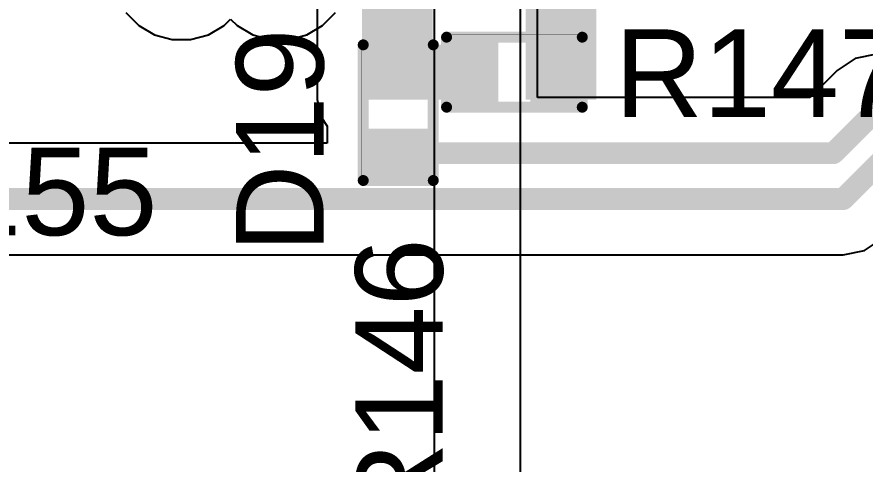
# Model space of a CAD drawing. Header units: inches. Extents: x -3 to 5437, y -3 to 5435.
# Drawn here: x 83.09 to 92.94, y 78.9 to 84.09 of the extents above; entities that cross this region are included whole.
import ezdxf

# ---------------------------------------------------------------- set-up
doc = ezdxf.new("R2010")
doc.units = ezdxf.units.IN
for name, color, linetype in [('PWR', 76, 'Continuous'), ('Top Layer', 1, 'Continuous'), ('Top Overlay', 2, 'Continuous'), ('Top Paste', 8, 'Continuous'), ('Top Solder', 216, 'Continuous')]:
    doc.layers.add(name, color=color, linetype=linetype)
doc.styles.add('Arial', font='', dxfattribs={"height": 0.2})
doc.styles.get('Arial').set_extended_font_data('Arial')

# ---------------------------------------------------------------- blocks, each defined once
blk = doc.blocks.new('R___0402_173')
at = {"layer": 'Top Layer'}
for points in [[(-0.6985, -0.3175), (-0.6985, 0.3175), (-0.2413, 0.3175), (-0.2413, -0.3175)], [(0.2413, -0.3175), (0.2413, 0.3175), (0.6985, 0.3175), (0.6985, -0.3175)]]:
    blk.add_hatch(color=1, dxfattribs=at).paths.add_polyline_path(points)
at = {"layer": 'Top Paste'}
for points in [[(-0.6985, -0.3175), (-0.6985, 0.3175), (-0.2413, 0.3175), (-0.2413, -0.3175)], [(0.2413, -0.3175), (0.2413, 0.3175), (0.6985, 0.3175), (0.6985, -0.3175)]]:
    blk.add_hatch(color=8, dxfattribs=at).paths.add_polyline_path(points)
at = {"layer": 'Top Solder'}
for points in [[(-0.7535, -0.3725), (-0.7535, 0.3725), (-0.1863, 0.3725), (-0.1863, -0.3725)], [(0.1863, -0.3725), (0.1863, 0.3725), (0.7535, 0.3725), (0.7535, -0.3725)]]:
    blk.add_hatch(color=216, dxfattribs=at).paths.add_polyline_path(points)
at = {"layer": 'Top Overlay'}
for points in [[(-0.7874, 0.4064, 0.127, 0.127, 0), (-0.7874, -0.4064, 0.127, 0.127, 0)], [(0.7874, 0.4064, 0.127, 0.127, 0), (-0.7874, 0.4064, 0.127, 0.127, 0)], [(0.7874, 0.4064, 0.127, 0.127, 0), (0.7874, -0.4064, 0.127, 0.127, 0)], [(0.7874, -0.4064, 0.127, 0.127, 0), (-0.7874, -0.4064, 0.127, 0.127, 0)], [(0.8128, -0.4318, 0.00323, 0.00323, 0), (-0.8128, -0.4318, 0.00323, 0.00323, 0)]]:
    blk.add_lwpolyline(points, format="xyseb", dxfattribs=at)
for points in [[(-0.8191, 0.4064, 0.0635, 0.0635, 1), (-0.7556, 0.4064, 0.0635, 0.0635, 1)], [(-0.8191, 0.4064, 0.0635, 0.0635, 1), (-0.7556, 0.4064, 0.0635, 0.0635, 1)], [(0.7556, 0.4064, 0.0635, 0.0635, 1), (0.8191, 0.4064, 0.0635, 0.0635, 1)], [(0.7556, 0.4064, 0.0635, 0.0635, 1), (0.8191, 0.4064, 0.0635, 0.0635, 1)], [(-0.8191, -0.4064, 0.0635, 0.0635, 1), (-0.7556, -0.4064, 0.0635, 0.0635, 1)], [(-0.8191, -0.4064, 0.0635, 0.0635, 1), (-0.7556, -0.4064, 0.0635, 0.0635, 1)], [(0.7556, -0.4064, 0.0635, 0.0635, 1), (0.8191, -0.4064, 0.0635, 0.0635, 1)], [(0.7556, -0.4064, 0.0635, 0.0635, 1), (0.8191, -0.4064, 0.0635, 0.0635, 1)], [(-0.8136, -0.4318, 0.00161, 0.00161, 1), (-0.812, -0.4318, 0.00161, 0.00161, 1)], [(0.812, -0.4318, 0.00161, 0.00161, 1), (0.8136, -0.4318, 0.00161, 0.00161, 1)]]:
    blk.add_lwpolyline(points, format="xyseb", close=True, dxfattribs=at)
blk = doc.blocks.new('R___0402_174')
at = {"layer": 'Top Layer'}
for points in [[(-0.6985, -0.3175), (-0.6985, 0.3175), (-0.2413, 0.3175), (-0.2413, -0.3175)], [(0.2413, -0.3175), (0.2413, 0.3175), (0.6985, 0.3175), (0.6985, -0.3175)]]:
    blk.add_hatch(color=1, dxfattribs=at).paths.add_polyline_path(points)
at = {"layer": 'Top Paste'}
for points in [[(-0.6985, -0.3175), (-0.6985, 0.3175), (-0.2413, 0.3175), (-0.2413, -0.3175)], [(0.2413, -0.3175), (0.2413, 0.3175), (0.6985, 0.3175), (0.6985, -0.3175)]]:
    blk.add_hatch(color=8, dxfattribs=at).paths.add_polyline_path(points)
at = {"layer": 'Top Solder'}
for points in [[(-0.7535, -0.3725), (-0.7535, 0.3725), (-0.1863, 0.3725), (-0.1863, -0.3725)], [(0.1863, -0.3725), (0.1863, 0.3725), (0.7535, 0.3725), (0.7535, -0.3725)]]:
    blk.add_hatch(color=216, dxfattribs=at).paths.add_polyline_path(points)
at = {"layer": 'Top Overlay'}
for points in [[(0.7874, 0.4064, 0.127, 0.127, 0), (-0.7874, 0.4064, 0.127, 0.127, 0)], [(-0.7874, -0.4064, 0.127, 0.127, 0), (-0.7874, 0.4064, 0.127, 0.127, 0)], [(0.7874, -0.4064, 0.127, 0.127, 0), (0.7874, 0.4064, 0.127, 0.127, 0)], [(0.7874, -0.4064, 0.127, 0.127, 0), (-0.7874, -0.4064, 0.127, 0.127, 0)], [(0.8128, -0.4318, 0.00323, 0.00323, 0), (-0.8128, -0.4318, 0.00323, 0.00323, 0)]]:
    blk.add_lwpolyline(points, format="xyseb", dxfattribs=at)
for points in [[(-0.8191, 0.4064, 0.0635, 0.0635, 1), (-0.7556, 0.4064, 0.0635, 0.0635, 1)], [(-0.8191, 0.4064, 0.0635, 0.0635, 1), (-0.7556, 0.4064, 0.0635, 0.0635, 1)], [(0.7556, 0.4064, 0.0635, 0.0635, 1), (0.8191, 0.4064, 0.0635, 0.0635, 1)], [(0.7556, 0.4064, 0.0635, 0.0635, 1), (0.8191, 0.4064, 0.0635, 0.0635, 1)], [(-0.8191, -0.4064, 0.0635, 0.0635, 1), (-0.7556, -0.4064, 0.0635, 0.0635, 1)], [(-0.8191, -0.4064, 0.0635, 0.0635, 1), (-0.7556, -0.4064, 0.0635, 0.0635, 1)], [(0.7556, -0.4064, 0.0635, 0.0635, 1), (0.8191, -0.4064, 0.0635, 0.0635, 1)], [(0.7556, -0.4064, 0.0635, 0.0635, 1), (0.8191, -0.4064, 0.0635, 0.0635, 1)], [(-0.8136, -0.4318, 0.00161, 0.00161, 1), (-0.812, -0.4318, 0.00161, 0.00161, 1)], [(0.812, -0.4318, 0.00161, 0.00161, 1), (0.8136, -0.4318, 0.00161, 0.00161, 1)]]:
    blk.add_lwpolyline(points, format="xyseb", close=True, dxfattribs=at)

msp = doc.modelspace()

# ---------------------------------------------------------------- hatches: boundary and pattern name
at = {"layer": 'Top Layer'}
for points in [[(87.098, 83.224), (87.918, 83.224), (87.918, 85.1408), (87.098, 85.1408)], [(88.998, 83.1351), (89.818, 83.1351), (89.818, 85.1408), (88.998, 85.1408)], [(87.098, 83.1351), (88.6118, 83.1351), (88.6118, 83.7701), (87.098, 83.7701)]]:
    msp.add_hatch(color=1, dxfattribs=at).paths.add_polyline_path(points)

# ---------------------------------------------------------------- linework, layer by layer
at = {"layer": 'PWR'}
for p, q in [((87.9348, 92.295), (87.9348, 74.1959)), ((88.9368, 74.1271), (88.9368, 85.7183)), ((84.357, 84.1435), (84.5075, 83.993)), ((85.4997, 83.993), (85.5744, 84.0677)), ((85.5744, 84.0677), (85.6491, 83.993)), ((86.6413, 83.993), (86.7917, 84.1435)), ((84.5075, 83.993), (84.6917, 83.8867)), ((85.3155, 83.8867), (85.4997, 83.993)), ((85.6491, 83.993), (85.8333, 83.8867)), ((86.4571, 83.8867), (86.6413, 83.993)), ((84.6917, 83.8867), (84.8972, 83.8316)), ((85.11, 83.8316), (85.3155, 83.8867)), ((85.8333, 83.8867), (86.0388, 83.8316)), ((86.2516, 83.8316), (86.4571, 83.8867)), ((84.8972, 83.8316), (85.11, 83.8316)), ((86.0388, 83.8316), (86.2516, 83.8316))]:
    msp.add_line(p, q, dxfattribs=at)
at = {"layer": 'Top Layer'}
for p, q in [((86.58, 85.1408), (86.58, 83.7701)), ((89.1347, 83.1602), (89.1347, 84.2781)), ((86.58, 83.7701), (86.58, 83.1351)), ((92.823, 83.6114), (92.6129, 83.471)), ((93.0707, 83.6607), (92.823, 83.6114)), ((92.6129, 83.471), (92.3021, 83.1602)), ((86.58, 83.1351), (86.6195, 82.9369)), ((92.3021, 83.1602), (89.1347, 83.1602)), ((86.6195, 82.9369), (86.6941, 82.8252)), ((86.6941, 82.8252), (86.6941, 82.6268)), ((86.6941, 82.6268), (82.1206, 82.6268)), ((92.9312, 81.3812), (93.1413, 81.5216)), ((80.9929, 81.3319), (92.6835, 81.3319)), ((92.6835, 81.3319), (92.9312, 81.3812))]:
    msp.add_line(p, q, dxfattribs=at)
for points in [[(92.5703, 82.5128, 0.254, 0.254, 0), (93.0707, 83.0132, 0.254, 0.254, 0)], [(87.5196, 82.5128, 0.254, 0.254, 0), (92.5703, 82.5128, 0.254, 0.254, 0)], [(92.6835, 81.9794, 0.254, 0.254, 0), (93.2432, 82.5391, 0.254, 0.254, 0)], [(80.9929, 81.9794, 0.254, 0.254, 0), (92.6835, 81.9794, 0.254, 0.254, 0)]]:
    msp.add_lwpolyline(points, format="xyseb", dxfattribs=at)
for points in [[(87.4561, 82.5128, 0.127, 0.127, 1), (87.5831, 82.5128, 0.127, 0.127, 1)], [(92.5068, 82.5128, 0.127, 0.127, 1), (92.6338, 82.5128, 0.127, 0.127, 1)], [(92.5068, 82.5128, 0.127, 0.127, 1), (92.6338, 82.5128, 0.127, 0.127, 1)], [(92.62, 81.9794, 0.127, 0.127, 1), (92.747, 81.9794, 0.127, 0.127, 1)], [(92.62, 81.9794, 0.127, 0.127, 1), (92.747, 81.9794, 0.127, 0.127, 1)]]:
    msp.add_lwpolyline(points, format="xyseb", close=True, dxfattribs=at)

# ---------------------------------------------------------------- block references
for name, p, rotation in [('R___0402_173', (88.868, 83.4526), 180), ('R___0402_174', (87.5196, 82.9827), 270)]:
    msp.add_blockref(name, p, dxfattribs=dict(rotation=rotation))

# ---------------------------------------------------------------- texts
at = {"layer": 'Top Overlay', "style": 'Arial'}
for s, p in [('D19', (86.653, 81.3566)), ('R146', (88.0362, 78.131))]:
    msp.add_text(s, height=1.016, rotation=90, dxfattribs=at).set_placement(p)
for s, p in [('R147', (90.0302, 82.9335)), ('R155', (81.3314, 81.5596))]:
    msp.add_text(s, height=1.016, dxfattribs=at).set_placement(p)

doc.saveas('drawing.dxf')
